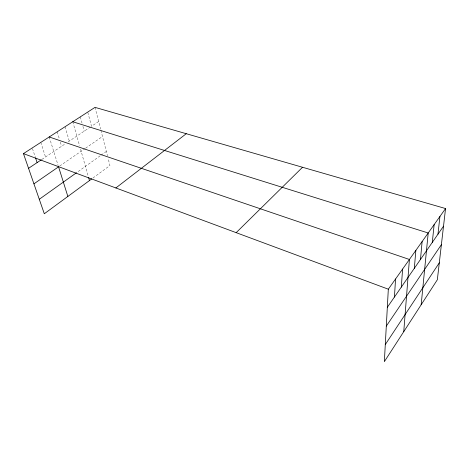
<?xml version="1.0" encoding="UTF-8"?>
<svg xmlns="http://www.w3.org/2000/svg" width="469" height="469" viewBox="0 0 469 469"><rect width="100%" height="100%" fill="white"/><g stroke="black" fill="none" stroke-linecap="round" stroke-linejoin="round"><path stroke-width="0.35" stroke-dasharray="2.35 1.76" d="M92.938 178.021L109.945 165.522L108.151 158.54M78.206 171.513L100.63 155.52M101.198 155.116L106.328 151.452M59.745 166.014L85.036 148.55M85.593 148.163L102.488 136.502M41.923 159.39L65.736 143.491M68.105 141.914L90.294 127.093M98.642 121.524L91.508 126.284L87.726 112.068M32.437 148.62L35.339 157.273M40.797 142.406L45.522 156.986M49.204 136.971L58.133 165.446M57.212 131.795L59.504 139.369M60.343 142.125L61.597 146.258M65.056 126.724L69.283 141.122M72.759 121.747L79.583 145.777M80.551 149.195L88.371 176.731M80.316 116.863L82.181 123.658M82.931 126.378L84.238 131.138M95.008 107.366L100.583 129.069M100.929 130.423L107.424 155.708"/><path stroke-width="0.7" d="M445.55 208.547L388.32 289.191L384.357 361.634L437.343 279.753L445.55 208.547L95.008 107.366L23.45 153.621L44.309 213.758L91.777 178.871M394.423 297.053L395.56 278.991M401.312 287.11L402.59 269.083M403.756 331.659L409.414 259.468L49.204 136.971M414.326 268.327L415.851 250.393M420.476 259.451L422.118 241.57M421.168 304.75L428.209 232.982L72.759 121.747M432.295 242.391L434.142 224.616M437.976 234.189L439.922 216.479M385.289 344.568L439.295 262.833M386.304 326.113L441.388 244.642M387.33 307.295L443.516 226.193M236.165 232.659L302.54 167.269M115.861 187.958L186.281 133.712M39.285 199.272L76.506 172.727M33.932 183.836L58.566 166.823L67.853 196.458M28.55 168.318L41.325 159.794M23.45 153.621L388.32 289.191M35.562 157.936L37.121 162.596M88.553 177.37L89.462 180.577"/></g></svg>
